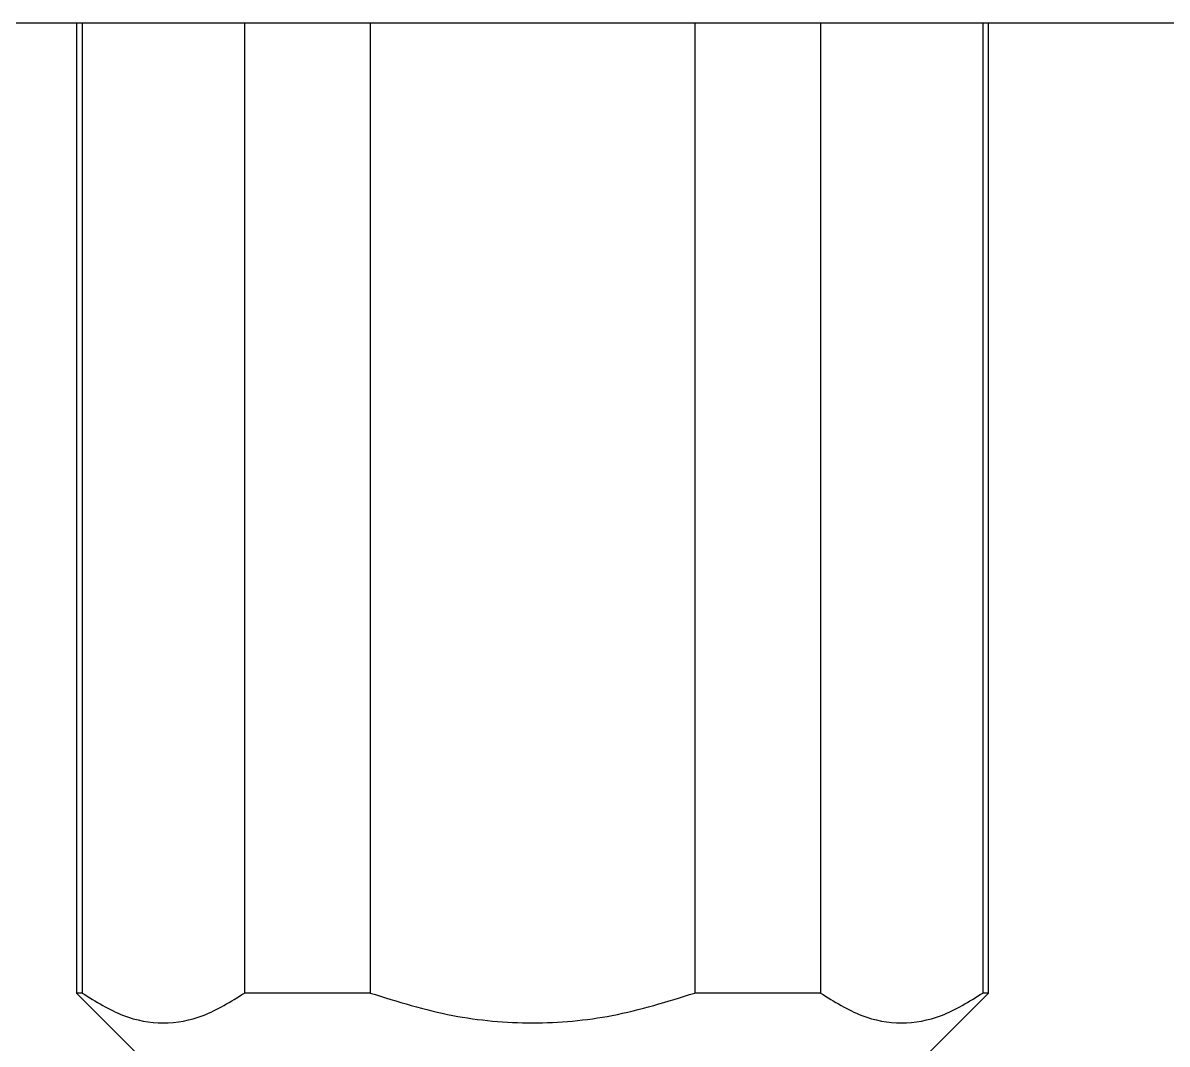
# Model space of a CAD drawing. Header units: millimetres. Extents: x 580 to 1174, y -1119 to -699.
# Drawn here: x 721.71 to 735.13, y -1004.27 to -992.29 of the extents above; entities that cross this region are included whole.
import ezdxf

# ---------------------------------------------------------------- set-up
doc = ezdxf.new("R2010")
doc.units = ezdxf.units.MM
doc.header["$LTSCALE"] = 0.1
doc.layers.get('0').update_dxf_attribs({"lineweight": 13})

msp = doc.modelspace()

# ---------------------------------------------------------------- linework, layer by layer
at = {"color": 7, "linetype": 'Continuous', "lineweight": 25}
for p, q in [((714.699, -992.29), (755.55, -992.29)), ((714.699, -992.29), (755.55, -992.29)), ((722.337, -992.29), (722.337, -1003.672)), ((722.337, -992.29), (722.337, -1003.672)), ((722.405, -992.29), (722.405, -1003.672)), ((722.405, -992.29), (722.405, -1003.672)), ((724.309, -992.29), (724.309, -1003.672)), ((724.309, -992.29), (724.309, -1003.672)), ((725.784, -992.29), (725.784, -1003.672)), ((725.784, -992.29), (725.784, -1003.672)), ((729.591, -992.29), (729.591, -1003.672)), ((729.591, -992.29), (729.591, -1003.672)), ((731.066, -992.29), (731.066, -1003.672)), ((731.066, -992.29), (731.066, -1003.672)), ((732.969, -992.29), (732.969, -1003.672)), ((732.969, -992.29), (732.969, -1003.672)), ((733.037, -1003.672), (733.037, -992.29)), ((733.037, -1003.672), (733.037, -992.29)), ((723.187, -1004.522), (722.337, -1003.672)), ((722.405, -1003.672), (722.337, -1003.672)), ((723.187, -1004.522), (722.337, -1003.672)), ((722.405, -1003.672), (722.337, -1003.672)), ((725.784, -1003.672), (724.309, -1003.672)), ((725.784, -1003.672), (724.309, -1003.672)), ((731.066, -1003.672), (729.591, -1003.672)), ((731.066, -1003.672), (729.591, -1003.672)), ((732.187, -1004.522), (733.037, -1003.672)), ((732.187, -1004.522), (733.037, -1003.672)), ((733.037, -1003.672), (732.969, -1003.672)), ((733.037, -1003.672), (732.969, -1003.672))]:
    msp.add_line(p, q, dxfattribs=at)
for points, knots in [([(722.405, -1003.672), (722.566, -1003.772), (722.875, -1003.965), (723.357, -1004.049), (723.839, -1003.965), (724.149, -1003.772), (724.309, -1003.672)], [0, 0, 0, 0, 0.258356, 0.500045, 0.741711, 1, 1, 1, 1]), ([(722.405, -1003.672), (722.566, -1003.772), (722.875, -1003.965), (723.357, -1004.049), (723.839, -1003.965), (724.149, -1003.772), (724.309, -1003.672)], [0, 0, 0, 0, 0.258356, 0.500045, 0.741711, 1, 1, 1, 1]), ([(725.784, -1003.672), (726.104, -1003.772), (726.724, -1003.965), (727.687, -1004.049), (728.651, -1003.965), (729.27, -1003.772), (729.591, -1003.672)], [0, 0, 0, 0, 0.2583564, 0.500045, 0.7417112, 1, 1, 1, 1]), ([(725.784, -1003.672), (726.104, -1003.772), (726.724, -1003.965), (727.687, -1004.049), (728.651, -1003.965), (729.27, -1003.772), (729.591, -1003.672)], [0, 0, 0, 0, 0.2583564, 0.500045, 0.7417112, 1, 1, 1, 1]), ([(731.066, -1003.672), (731.226, -1003.772), (731.536, -1003.965), (732.017, -1004.049), (732.499, -1003.965), (732.809, -1003.772), (732.969, -1003.672)], [0, 0, 0, 0, 0.258356, 0.500045, 0.741711, 1, 1, 1, 1]), ([(731.066, -1003.672), (731.226, -1003.772), (731.536, -1003.965), (732.017, -1004.049), (732.499, -1003.965), (732.809, -1003.772), (732.969, -1003.672)], [0, 0, 0, 0, 0.258356, 0.500045, 0.741711, 1, 1, 1, 1])]:
    msp.add_open_spline(points, degree=3, knots=knots, dxfattribs=at)

doc.saveas('drawing.dxf')
